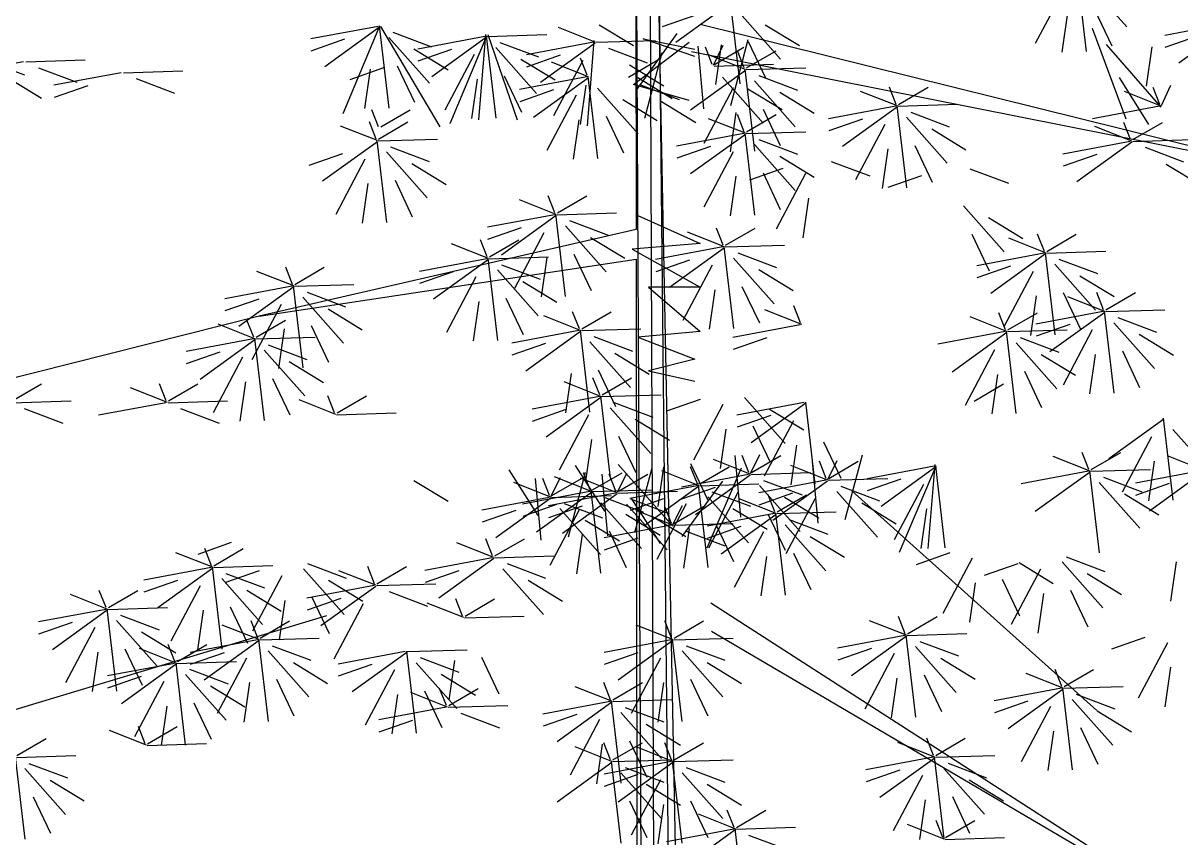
# Model space of a CAD drawing. Header units: metres. Extents: x 563124 to 573994, y 2062953 to 2068466.
# Drawn here: x 569040.077 to 569044.029, y 2065873.247 to 2065876.028 of the extents above; entities that cross this region are included whole.
import ezdxf

# ---------------------------------------------------------------- set-up
doc = ezdxf.new("R2010")
doc.units = ezdxf.units.M
for name, color, linetype in [('1-CAY XANH', 7, 'CONTINUOUS'), ('ghichieudai', 7, 'CONTINUOUS'), ('MATCATDUONG', 8, 'CONTINUOUS')]:
    doc.layers.add(name, color=color, linetype=linetype)

# ---------------------------------------------------------------- blocks, each defined once
blk = doc.blocks.new('ca')
at = {"layer": '1-CAY XANH', "color": 17}
for p, q in [((0.641, 64.954), (-0.644, 0.027)), ((0.305, 0.047), (0.641, 64.954)), ((0.405, 63.355), (-0.261, 0)), ((0.405, 62.413), (0.148, 0)), ((-0.437, 42.057), (-9.371, 39.844)), ((-0.307, 41.643), (-9.371, 39.844)), ((0.531, 38.946), (6.253, 37.629)), ((0.531, 38.493), (0.505, 0.027)), ((6.253, 37.629), (0.531, 38.493)), ((6.253, 37.629), (11.093, 36.41)), ((-0.601, 33.28), (-8.244, 28.361)), ((15.237, 30.075), (5.227, 33.087)), ((-8.244, 28.361), (-0.61, 32.847))]:
    blk.add_line(p, q, dxfattribs=at)
at = {"layer": '1-CAY XANH', "color": 3}
for p, q in [((0.545, 45.484), (0.531, 38.946)), ((-6.296, 41.642), (-6.151, 42.889)), ((-6.293, 42.713), (-6.91, 42.017)), ((-5.965, 42.605), (-5.521, 41.764)), ((-1.044, 41.154), (-0.898, 42.401)), ((-0.901, 42.381), (-0.07, 41.781)), ((-6.421, 42.284), (-6.683, 41.731)), ((-6.01, 42.233), (-5.924, 41.634)), ((-1.04, 42.225), (-1.657, 41.529)), ((-0.37, 42.196), (0.141, 42.018)), ((-8.528, 42.068), (-7.697, 41.468)), ((-8.504, 42.081), (-7.484, 41.889)), ((-6.9, 40.616), (-6.39, 41.991)), ((-1.422, 42.05), (-1.942, 41.733)), ((1.094, 42.05), (0.574, 41.733)), ((1.155, 41.787), (1.714, 42.009)), ((4.414, 42.026), (3.511, 40.501)), ((4.282, 40.787), (4.428, 42.034)), ((4.425, 42.03), (4.983, 40.698)), ((4.425, 42.014), (5.256, 41.414)), ((4.449, 42.026), (5.469, 41.834)), ((-7.997, 41.883), (-7.487, 41.706)), ((-0.905, 40.825), (-1.167, 41.825)), ((-0.354, 41.567), (0.428, 41.834)), ((-0.354, 41.674), (0.428, 41.83)), ((0.529, 41.06), (-0.088, 41.917)), ((1.144, 41.784), (0.241, 41.812)), ((1.174, 41.811), (1.276, 40.519)), ((2.791, 41.874), (1.888, 41.901)), ((2.784, 41.901), (2.338, 40.608)), ((2.659, 40.635), (2.805, 41.881)), ((2.802, 41.877), (3.361, 40.546)), ((2.802, 41.862), (3.634, 41.261)), ((2.821, 41.901), (2.923, 40.608)), ((2.827, 41.874), (3.846, 41.682)), ((4.223, 41.936), (3.637, 41.716)), ((4.285, 41.858), (3.668, 41.162)), ((4.956, 41.829), (5.467, 41.651)), ((-7.432, 40.801), (-6.6, 41.753)), ((-7.288, 41.717), (-7.202, 41.118)), ((-1.142, 41.396), (-1.589, 41.656)), ((-1.168, 41.796), (-1.43, 41.243)), ((-1.105, 41.396), (-1.003, 41.656)), ((-0.656, 41.449), (-1.102, 41.71)), ((-0.78, 41.736), (-0.635, 41.43)), ((-0.757, 41.745), (-0.672, 41.146)), ((-0.619, 41.449), (-0.517, 41.71)), ((-0.494, 40.774), (-0.408, 41.727)), ((0.572, 41.144), (-0.272, 41.784)), ((0.402, 40.631), (0.139, 41.631)), ((0.954, 41.694), (0.368, 41.474)), ((1.155, 41.772), (1.987, 41.172)), ((1.179, 41.784), (2.199, 41.592)), ((2.601, 41.783), (2.015, 41.563)), ((2.663, 41.705), (2.046, 41.009)), ((3.334, 41.676), (3.844, 41.499)), ((3.904, 41.683), (3.384, 41.366)), ((-0.649, 41.422), (-1.551, 41.45)), ((-1.124, 41.372), (-0.566, 41.593)), ((0.651, 41.256), (0.204, 41.516)), ((1.258, 41.261), (1.816, 41.483)), ((1.277, 41.285), (1.379, 41.545)), ((1.344, 41.508), (1.788, 40.667)), ((1.687, 41.587), (2.197, 41.409)), ((2.282, 41.53), (1.761, 41.213)), ((2.991, 41.598), (3.435, 40.756)), ((9.793, 41.489), (8.89, 41.516)), ((10.396, 41.508), (9.811, 41.288)), ((9.828, 41.489), (10.848, 41.297)), ((-1.135, 41.369), (-2.038, 41.396)), ((-1.326, 41.278), (-1.912, 41.058)), ((-1.267, 40.13), (-1.121, 41.376)), ((-1.124, 41.357), (-0.293, 40.756)), ((0.634, 41.44), (0.114, 41.124)), ((2.535, 41.277), (2.273, 40.723)), ((4.158, 41.429), (3.896, 40.876)), ((4.368, 41.395), (4.879, 41.217)), ((4.568, 41.378), (4.654, 40.778)), ((8.312, 41.323), (7.409, 41.351)), ((8.347, 41.323), (9.367, 41.132)), ((9.602, 41.398), (9.017, 41.178)), ((-7.575, 41.127), (-7.429, 40.821)), ((-7.413, 40.84), (-7.311, 41.1)), ((-7.244, 40.537), (-6.799, 41.248)), ((-3.447, 40.842), (-3.894, 41.102)), ((-3.41, 40.842), (-3.308, 41.102)), ((-1.264, 41.2), (-1.881, 40.504)), ((-0.777, 41.254), (-1.394, 40.558)), ((-0.272, 40.899), (0.572, 41.144)), ((0.467, 41.138), (-0.119, 40.918)), ((0.506, 41.249), (-0.014, 40.932)), ((1.115, 40.019), (1.261, 41.265)), ((1.258, 41.246), (2.089, 40.645)), ((1.282, 41.258), (2.302, 41.066)), ((1.299, 41.136), (1.385, 40.536)), ((2.946, 41.225), (3.032, 40.626)), ((8.121, 41.233), (7.535, 41.013)), ((8.854, 41.126), (9.364, 40.948)), ((10.077, 41.255), (9.557, 40.938)), ((-7.432, 40.817), (-6.874, 41.038)), ((-3.429, 40.818), (-2.871, 41.039)), ((-1.645, 41.025), (-2.165, 40.708)), ((-1.158, 41.079), (-1.679, 40.762)), ((-0.936, 41.093), (-0.491, 40.251)), ((1.118, 41.089), (0.501, 40.393)), ((1.446, 40.982), (1.891, 40.14)), ((1.789, 41.061), (2.3, 40.883)), ((-7.408, 40.813), (-6.388, 40.621)), ((-3.44, 40.815), (-4.343, 40.843)), ((-3.572, 39.576), (-3.427, 40.822)), ((-3.429, 40.803), (-2.598, 40.202)), ((-3.405, 40.815), (-2.385, 40.623)), ((-1.391, 40.772), (-1.653, 40.218)), ((0.148, 40.885), (-0.372, 40.568)), ((0.737, 40.914), (0.217, 40.598)), ((4.407, 40.501), (3.96, 40.761)), ((4.444, 40.501), (4.546, 40.761)), ((-3.631, 40.725), (-4.217, 40.504)), ((-3.569, 40.646), (-4.186, 39.95)), ((-2.898, 40.618), (-2.388, 40.44)), ((-1.142, 40.426), (-1.589, 40.687)), ((-1.124, 40.403), (-0.566, 40.624)), ((-1.105, 40.426), (-1.003, 40.687)), ((-0.981, 40.72), (-0.895, 40.121)), ((0.991, 40.661), (0.728, 40.107)), ((1.401, 40.609), (1.487, 40.01)), ((4.441, 40.316), (3.995, 40.576)), ((4.478, 40.316), (4.58, 40.576)), ((-7.003, 40.308), (-7.449, 40.568)), ((-6.985, 40.284), (-6.427, 40.505)), ((-6.966, 40.308), (-6.864, 40.568)), ((-3.95, 40.471), (-4.47, 40.154)), ((-3.241, 40.539), (-2.796, 39.697)), ((-1.135, 40.399), (-2.038, 40.427)), ((-1.267, 39.16), (-1.121, 40.407)), ((-1.1, 40.399), (-0.08, 40.207)), ((4.459, 40.292), (5.018, 40.513)), ((-6.996, 40.281), (-7.899, 40.309)), ((-6.985, 40.269), (-6.154, 39.668)), ((-6.961, 40.281), (-5.941, 40.089)), ((-1.326, 40.309), (-1.912, 40.089)), ((-1.264, 40.231), (-1.881, 39.535)), ((-1.124, 40.387), (-0.293, 39.787)), ((4.448, 40.288), (3.545, 40.316)), ((4.316, 39.049), (4.462, 40.296)), ((4.459, 40.276), (5.291, 39.676)), ((-7.187, 40.191), (-7.772, 39.97)), ((-6.454, 40.084), (-5.943, 39.906)), ((-3.696, 40.218), (-3.959, 39.664)), ((-3.286, 40.166), (-3.2, 39.567)), ((-1.645, 40.056), (-2.165, 39.739)), ((-0.936, 40.123), (-0.491, 39.282)), ((-0.593, 40.202), (-0.082, 40.024)), ((4.258, 40.198), (3.672, 39.978)), ((4.32, 40.12), (3.703, 39.424)), ((4.991, 40.091), (5.501, 39.913)), ((-7.506, 39.937), (-8.026, 39.62)), ((-2.427, 39.977), (-3.013, 39.756)), ((-1.694, 39.87), (-1.184, 39.692)), ((3.938, 39.945), (3.418, 39.628)), ((4.648, 40.012), (5.092, 39.171)), ((-4.527, 39.866), (-5.113, 39.646)), ((-3.794, 39.759), (-3.284, 39.581)), ((-2.037, 39.791), (-1.592, 38.949)), ((-1.391, 39.802), (-1.653, 39.249)), ((-0.981, 39.751), (-0.895, 39.151)), ((4.192, 39.691), (3.93, 39.138)), ((4.603, 39.64), (4.689, 39.041)), ((-2.082, 39.419), (-1.996, 38.819)), ((1.729, 39.195), (1.283, 39.456)), ((1.747, 39.172), (2.305, 39.393)), ((1.766, 39.195), (1.868, 39.456)), ((-4.432, 39.301), (-5.049, 38.605)), ((1.736, 39.168), (0.833, 39.196)), ((1.604, 37.929), (1.75, 39.176)), ((1.771, 39.168), (2.791, 38.977)), ((-4.813, 39.126), (-5.333, 38.809)), ((0.51, 39.157), (-0.437, 38.734)), ((1.546, 39.078), (0.96, 38.858)), ((1.608, 39), (0.991, 38.304)), ((1.747, 39.156), (2.578, 38.556)), ((-5.696, 38.612), (-6.143, 38.872)), ((-5.659, 38.612), (-5.557, 38.872)), ((-4.559, 38.872), (-4.822, 38.319)), ((-0.823, 38.706), (-1.27, 38.966)), ((-0.805, 38.682), (-0.247, 38.903)), ((-0.787, 38.706), (-0.684, 38.966)), ((1.226, 38.825), (0.706, 38.508)), ((1.935, 38.892), (2.38, 38.051)), ((2.278, 38.971), (2.789, 38.793)), ((-5.678, 38.588), (-5.12, 38.81)), ((-0.817, 38.679), (-1.719, 38.706)), ((-0.948, 37.44), (-0.803, 38.686)), ((-0.805, 38.667), (0.026, 38.066)), ((-0.781, 38.679), (0.239, 38.487)), ((-0.437, 38.734), (0.593, 38.645)), ((0.593, 38.645), (-0.437, 38.067)), ((2.758, 38.528), (2.312, 38.788)), ((2.776, 38.504), (3.335, 38.725)), ((2.795, 38.528), (2.897, 38.788)), ((-5.689, 38.585), (-6.592, 38.613)), ((-5.88, 38.495), (-6.466, 38.275)), ((-5.821, 37.346), (-5.675, 38.592)), ((-5.678, 38.573), (-4.847, 37.972)), ((-5.654, 38.585), (-4.634, 38.393)), ((-1.007, 38.588), (-1.593, 38.368)), ((-0.945, 38.51), (-1.562, 37.814)), ((-0.274, 38.481), (0.236, 38.304)), ((1.48, 38.571), (1.218, 38.018)), ((2.765, 38.5), (1.862, 38.528)), ((1.891, 38.52), (1.977, 37.921)), ((2.633, 37.261), (2.779, 38.508)), ((2.776, 38.488), (3.608, 37.888)), ((2.8, 38.5), (3.82, 38.309)), ((-5.818, 38.416), (-6.435, 37.72)), ((-5.49, 38.309), (-5.045, 37.467)), ((-5.147, 38.388), (-4.636, 38.21)), ((-1.326, 38.335), (-1.846, 38.018)), ((-0.617, 38.402), (-0.172, 37.561)), ((2.575, 38.41), (1.989, 38.19)), ((2.637, 38.332), (2.02, 37.636)), ((3.308, 38.303), (3.818, 38.125)), ((5.711, 38.111), (5.265, 38.371)), ((5.729, 38.087), (6.287, 38.308)), ((5.748, 38.111), (5.85, 38.371)), ((-6.199, 38.241), (-6.719, 37.925)), ((2.255, 38.157), (1.735, 37.84)), ((2.965, 38.224), (3.409, 37.383)), ((5.718, 38.084), (4.815, 38.111)), ((-6.593, 37.726), (-7.039, 37.986)), ((-6.556, 37.726), (-6.454, 37.986)), ((-5.945, 37.988), (-6.207, 37.434)), ((-5.535, 37.937), (-5.449, 37.337)), ((-1.072, 38.081), (-1.335, 37.528)), ((-0.662, 38.03), (-0.576, 37.431)), ((0.346, 38.067), (-0.437, 37.399)), ((-0.437, 38.067), (0.346, 38.067)), ((5.527, 37.993), (4.942, 37.773)), ((5.586, 36.845), (5.732, 38.091)), ((5.729, 38.072), (6.56, 37.471)), ((5.753, 38.084), (6.773, 37.892)), ((-6.575, 37.702), (-6.016, 37.923)), ((-1.96, 37.526), (-1.858, 37.786)), ((2.509, 37.903), (2.247, 37.35)), ((2.92, 37.852), (3.006, 37.253)), ((5.59, 37.915), (4.973, 37.219)), ((5.917, 37.808), (6.362, 36.966)), ((6.26, 37.886), (6.771, 37.709)), ((-6.586, 37.699), (-7.489, 37.726)), ((-6.776, 37.608), (-7.362, 37.388)), ((-6.718, 36.46), (-6.572, 37.706)), ((-6.575, 37.687), (-5.743, 37.086)), ((-6.551, 37.699), (-5.531, 37.507)), ((-5.107, 37.421), (-5.554, 37.681)), ((-5.089, 37.397), (-4.531, 37.619)), ((-5.07, 37.421), (-4.968, 37.681)), ((-1.979, 37.502), (-1.42, 37.723)), ((1.359, 37.437), (0.912, 37.697)), ((1.377, 37.413), (1.935, 37.634)), ((1.395, 37.437), (1.497, 37.697)), ((5.208, 37.74), (4.688, 37.423)), ((-6.714, 37.53), (-7.331, 36.834)), ((-6.386, 37.423), (-5.942, 36.581)), ((-6.043, 37.501), (-5.533, 37.324)), ((-5.1, 37.394), (-6.003, 37.422)), ((-1.955, 37.499), (-0.935, 37.307)), ((1.365, 37.41), (0.463, 37.438)), ((1.234, 36.171), (1.379, 37.417)), ((1.401, 37.41), (2.421, 37.218)), ((5.462, 37.486), (5.2, 36.933)), ((6.299, 37.31), (5.852, 37.57)), ((5.873, 37.435), (5.958, 36.836)), ((6.317, 37.286), (6.875, 37.507)), ((6.336, 37.31), (6.438, 37.57)), ((-7.096, 37.355), (-7.616, 37.038)), ((-5.291, 37.304), (-5.877, 37.084)), ((-5.232, 36.155), (-5.086, 37.401)), ((-5.089, 37.382), (-4.258, 36.781)), ((-5.065, 37.394), (-4.045, 37.202)), ((-1.447, 37.302), (-0.937, 37.124)), ((-0.437, 37.399), (0.51, 37.31)), ((0.51, 37.31), (-0.354, 36.976)), ((1.175, 37.32), (0.589, 37.099)), ((1.237, 37.241), (0.62, 36.545)), ((1.377, 37.398), (2.208, 36.797)), ((6.306, 37.283), (5.403, 37.31)), ((6.174, 36.044), (6.32, 37.29)), ((6.317, 37.271), (7.148, 36.67)), ((6.341, 37.283), (7.361, 37.091)), ((-6.842, 37.102), (-7.104, 36.548)), ((-5.229, 37.225), (-5.846, 36.529)), ((-4.901, 37.118), (-4.456, 36.276)), ((0.856, 37.066), (0.336, 36.749)), ((1.908, 37.213), (2.418, 37.035)), ((6.115, 37.192), (5.529, 36.972)), ((6.177, 37.114), (5.56, 36.418)), ((6.848, 37.085), (7.359, 36.908)), ((-6.431, 37.05), (-6.345, 36.451)), ((-5.61, 37.05), (-6.13, 36.734)), ((-0.354, 36.976), (0.346, 36.798)), ((5.796, 36.939), (5.276, 36.622)), ((6.505, 37.007), (6.95, 36.165)), ((-5.356, 36.797), (-5.618, 36.243)), ((-4.946, 36.746), (-4.86, 36.146)), ((0.346, 36.798), (-0.354, 36.642)), ((1.109, 36.813), (0.847, 36.259)), ((1.52, 36.761), (1.606, 36.162)), ((-4.595, 36.341), (-5.041, 36.601)), ((1.05, 36.435), (0.603, 36.695)), ((1.068, 36.411), (1.626, 36.633)), ((1.087, 36.435), (1.189, 36.695)), ((6.05, 36.686), (5.788, 36.132)), ((6.46, 36.634), (6.546, 36.035)), ((7.627, 36.343), (7.181, 36.604)), ((7.645, 36.32), (8.204, 36.541)), ((7.664, 36.343), (7.766, 36.604)), ((10.002, 36.343), (9.556, 36.604)), ((-1.109, 36.395), (-1.726, 35.699)), ((-0.439, 36.367), (0.072, 36.189)), ((1.057, 36.408), (0.154, 36.436)), ((0.925, 35.169), (1.071, 36.415)), ((1.068, 36.396), (1.899, 35.795)), ((1.092, 36.408), (2.112, 36.216)), ((5.071, 36.161), (4.624, 36.421)), ((5.089, 36.137), (5.647, 36.358)), ((5.108, 36.161), (5.21, 36.421)), ((-2.183, 35.08), (-2.038, 36.326)), ((-2.04, 36.307), (-1.209, 35.706)), ((-2.016, 36.319), (-0.996, 36.127)), ((-1.491, 36.22), (-2.011, 35.904)), ((-0.782, 36.288), (-0.337, 35.446)), ((0.866, 36.318), (0.28, 36.098)), ((0.928, 36.24), (0.311, 35.544)), ((1.599, 36.211), (2.11, 36.033)), ((7.634, 36.316), (6.731, 36.344)), ((7.444, 36.226), (6.858, 36.006)), ((7.669, 36.316), (8.689, 36.125)), ((10.009, 36.316), (9.106, 36.344)), ((9.819, 36.226), (9.233, 36.006)), ((-7.613, 34.838), (-7.467, 36.084)), ((-7.47, 36.065), (-6.639, 35.464)), ((-1.852, 36.043), (-1.407, 35.202)), ((-1.509, 36.122), (-0.999, 35.944)), ((0.547, 36.064), (0.027, 35.748)), ((1.256, 36.132), (1.701, 35.291)), ((5.078, 36.134), (4.175, 36.162)), ((-7.609, 35.908), (-8.226, 35.213)), ((-1.237, 35.967), (-1.499, 35.413)), ((-0.827, 35.916), (-0.741, 35.316)), ((-7.282, 35.801), (-6.837, 34.96)), ((-2.308, 35.722), (-2.57, 35.169)), ((-1.897, 35.671), (-1.811, 35.071)), ((0.801, 35.811), (0.538, 35.258)), ((1.211, 35.76), (1.297, 35.16)), ((-8.084, 35.289), (-7.526, 35.511)), ((-6.371, 35.303), (-6.817, 35.563)), ((-6.353, 35.279), (-5.794, 35.501)), ((-6.334, 35.303), (-6.232, 35.563)), ((-2.637, 34.542), (-2.899, 35.523)), ((-1.214, 35.255), (-1.661, 35.516)), ((-1.339, 35.524), (-1.194, 35.236)), ((-1.178, 35.255), (-1.076, 35.516)), ((-1.053, 34.58), (-0.967, 35.515)), ((-7.326, 35.429), (-7.241, 34.829)), ((-6.364, 35.276), (-7.267, 35.304)), ((-4.156, 34.114), (-4.011, 35.36)), ((-4.013, 35.356), (-3.455, 34.043)), ((-4.013, 35.341), (-3.182, 34.74)), ((-3.995, 35.38), (-3.893, 34.106)), ((-3.989, 35.353), (-2.969, 35.161)), ((-2.388, 35.166), (-2.834, 35.427)), ((-2.513, 35.435), (-2.367, 35.147)), ((-2.37, 35.143), (-1.812, 35.364)), ((-2.351, 35.166), (-2.249, 35.427)), ((-2.226, 34.491), (-2.14, 35.426)), ((-1.197, 35.232), (-0.638, 35.453)), ((-0.544, 34.113), (-1.064, 35.33)), ((-0.432, 35.083), (-0.879, 35.343)), ((-0.29, 35.394), (-0.552, 34.84)), ((-0.395, 35.083), (-0.293, 35.343)), ((-0.023, 34.444), (0.808, 35.378)), ((0.12, 35.342), (0.206, 34.743)), ((0.554, 34.349), (0.291, 35.33)), ((1.009, 34.67), (1.454, 35.363)), ((-8.084, 35.274), (-7.253, 34.673)), ((-8.06, 35.286), (-7.04, 35.094)), ((-6.554, 35.186), (-7.14, 34.966)), ((-6.496, 34.037), (-6.35, 35.284)), ((-6.353, 35.264), (-5.521, 34.664)), ((-6.329, 35.276), (-5.309, 35.084)), ((-3.482, 35.156), (-2.972, 34.978)), ((-2.381, 35.139), (-3.284, 35.167)), ((-2.37, 35.127), (-1.538, 34.527)), ((-2.346, 35.139), (-1.326, 34.947)), ((-1.208, 35.228), (-2.11, 35.256)), ((-1.398, 35.138), (-1.984, 34.918)), ((-1.197, 35.216), (-0.365, 34.616)), ((-1.172, 35.228), (-0.152, 35.037)), ((-0.163, 34.288), (-0.78, 35.126)), ((-0.414, 35.059), (0.144, 35.281)), ((0.803, 34.973), (0.356, 35.233)), ((0.678, 35.241), (0.824, 34.953)), ((1.194, 34.994), (0.747, 35.254)), ((0.821, 34.949), (1.379, 35.171)), ((0.84, 34.973), (0.942, 35.233)), ((0.964, 34.298), (1.05, 35.233)), ((1.212, 34.97), (1.77, 35.192)), ((1.231, 34.994), (1.333, 35.254)), ((1.562, 34.282), (1.3, 35.263)), ((1.811, 34.906), (1.365, 35.167)), ((1.686, 35.175), (1.832, 34.887)), ((1.848, 34.906), (1.95, 35.167)), ((1.973, 34.231), (2.059, 35.166)), ((2.018, 34.603), (2.462, 35.296)), ((3.906, 35.138), (3.386, 34.821)), ((-7.553, 35.089), (-7.042, 34.911)), ((-6.492, 35.108), (-7.109, 34.412)), ((-2.738, 34.98), (-6.453, 31.647)), ((-3.825, 35.077), (-3.38, 34.235)), ((-2.571, 35.049), (-3.157, 34.829)), ((-2.509, 34.971), (-3.126, 34.275)), ((-1.336, 35.06), (-1.953, 34.364)), ((-0.425, 35.056), (-1.328, 35.084)), ((-0.616, 34.966), (-1.202, 34.745)), ((-1.008, 34.952), (-0.563, 34.111)), ((-0.665, 35.031), (-0.155, 34.853)), ((-0.557, 33.817), (-0.411, 35.063)), ((-0.414, 35.044), (0.417, 34.443)), ((-0.39, 35.056), (0.63, 34.864)), ((0.81, 34.946), (-0.093, 34.974)), ((1.201, 34.967), (0.298, 34.995)), ((1.069, 33.728), (1.215, 34.974)), ((1.212, 34.955), (2.043, 34.354)), ((1.236, 34.967), (2.256, 34.775)), ((1.829, 34.883), (2.388, 35.104)), ((-6.874, 34.932), (-7.394, 34.616)), ((-2.891, 34.796), (-3.411, 34.479)), ((-1.717, 34.885), (-2.237, 34.568)), ((-2.182, 34.863), (-1.737, 34.022)), ((-1.606, 34.66), (-2.052, 34.92)), ((-1.838, 34.942), (-1.328, 34.764)), ((-1.588, 34.636), (-1.029, 34.858)), ((-1.569, 34.66), (-1.467, 34.92)), ((-0.554, 34.887), (-1.171, 34.191)), ((-0.226, 34.78), (0.219, 33.938)), ((0.619, 34.856), (0.033, 34.636)), ((0.681, 34.777), (0.064, 34.082)), ((0.117, 34.859), (0.627, 34.681)), ((0.165, 34.18), (0.61, 34.873)), ((1.01, 34.877), (0.424, 34.656)), ((1.072, 34.798), (0.455, 34.102)), ((0.821, 34.934), (1.652, 34.333)), ((0.845, 34.946), (1.865, 34.754)), ((1.818, 34.879), (0.915, 34.907)), ((1.628, 34.789), (1.042, 34.569)), ((1.829, 34.867), (2.661, 34.267)), ((1.854, 34.879), (2.873, 34.687)), ((-3.87, 34.705), (-3.784, 34.105)), ((-1.599, 34.633), (-2.502, 34.661)), ((-1.731, 33.394), (-1.585, 34.64)), ((-1.464, 34.631), (-1.726, 34.078)), ((-1.588, 34.621), (-0.756, 34.02)), ((-1.563, 34.633), (-0.544, 34.441)), ((-0.935, 34.712), (-1.455, 34.396)), ((-0.041, 34.483), (-0.488, 34.744)), ((0.3, 34.602), (-0.22, 34.286)), ((-0.166, 34.752), (-0.02, 34.464)), ((-0.023, 34.46), (0.535, 34.681)), ((-0.004, 34.483), (0.098, 34.744)), ((0.691, 34.623), (0.171, 34.307)), ((1.69, 34.711), (1.073, 34.015)), ((1.352, 34.749), (1.863, 34.571)), ((1.4, 34.691), (1.845, 33.849)), ((1.743, 34.77), (2.254, 34.592)), ((2.361, 34.682), (2.871, 34.504)), ((-1.789, 34.543), (-2.375, 34.323)), ((-1.727, 34.464), (-2.344, 33.768)), ((-1.056, 34.436), (-0.546, 34.258)), ((-0.681, 34.459), (-0.944, 33.905)), ((-0.034, 34.456), (-0.937, 34.484)), ((0.001, 34.456), (1.021, 34.265)), ((1.309, 34.536), (0.788, 34.219)), ((-2.108, 34.289), (-2.629, 33.973)), ((-1.399, 34.357), (-0.955, 33.515)), ((-0.225, 34.366), (-0.811, 34.146)), ((-0.271, 34.408), (-0.185, 33.808)), ((0.508, 34.259), (1.019, 34.081)), ((0.945, 34.37), (0.683, 33.816)), ((1.355, 34.318), (1.441, 33.719)), ((2.676, 33.992), (2.23, 34.252)), ((2.713, 33.992), (2.815, 34.252)), ((2.694, 33.969), (3.252, 34.19)), ((6.94, 33.843), (6.494, 34.103)), ((6.675, 34.193), (7.185, 34.015)), ((6.977, 33.843), (7.079, 34.103)), ((-7.656, 33.904), (-7.57, 33.304)), ((-5.99, 33.979), (-6.576, 33.758)), ((-5.928, 33.9), (-6.545, 33.204)), ((-4.566, 33.958), (-4.121, 33.117)), ((-4.223, 34.037), (-3.712, 33.859)), ((-1.855, 34.036), (-2.117, 33.482)), ((-1.444, 33.985), (-1.358, 33.385)), ((2.683, 33.965), (1.78, 33.993)), ((2.694, 33.953), (3.525, 33.353)), ((2.718, 33.965), (3.738, 33.773)), ((6.958, 33.82), (7.517, 34.041)), ((-6.31, 33.725), (-6.83, 33.409)), ((-5.275, 33.89), (-5.795, 33.574)), ((-5.6, 33.793), (-5.156, 32.951)), ((-5.257, 33.872), (-4.747, 33.694)), ((2.492, 33.875), (1.907, 33.655)), ((2.555, 33.797), (1.938, 33.101)), ((3.225, 33.768), (3.736, 33.59)), ((4.467, 33.569), (4.02, 33.829)), ((4.485, 33.546), (5.043, 33.767)), ((4.504, 33.569), (4.606, 33.829)), ((5.518, 33.875), (4.932, 33.655)), ((5.58, 33.797), (4.963, 33.101)), ((6.947, 33.816), (6.044, 33.844)), ((6.757, 33.726), (6.171, 33.506)), ((6.251, 33.768), (6.762, 33.59)), ((6.815, 32.577), (6.961, 33.824)), ((6.958, 33.804), (7.79, 33.204)), ((6.983, 33.816), (8.003, 33.624)), ((-5.021, 33.637), (-5.283, 33.084)), ((-4.611, 33.586), (-4.525, 32.986)), ((2.173, 33.622), (1.653, 33.305)), ((4.474, 33.542), (3.571, 33.57)), ((5.199, 33.622), (4.679, 33.305)), ((5.908, 33.689), (6.353, 32.848)), ((6.819, 33.648), (6.202, 32.952)), ((7.49, 33.619), (8, 33.441)), ((-6.056, 33.472), (-6.318, 32.918)), ((-5.645, 33.42), (-5.559, 32.821)), ((4.283, 33.452), (3.697, 33.232)), ((4.485, 33.53), (5.316, 32.93)), ((4.509, 33.542), (5.529, 33.35)), ((6.438, 33.472), (5.917, 33.156)), ((7.147, 33.54), (7.591, 32.699)), ((8.539, 33.208), (8.093, 33.469)), ((8.557, 33.185), (9.116, 33.406)), ((8.576, 33.208), (8.678, 33.469)), ((3.129, 33.08), (2.682, 33.34)), ((3.147, 33.056), (3.705, 33.277)), ((3.166, 33.08), (3.268, 33.34)), ((4.673, 33.266), (5.118, 32.425)), ((5.016, 33.345), (5.527, 33.167)), ((5.453, 33.368), (5.191, 32.815)), ((5.863, 33.317), (5.949, 32.717)), ((6.691, 33.219), (6.429, 32.666)), ((8.546, 33.181), (7.643, 33.209)), ((-3.585, 32.812), (-4.031, 33.072)), ((-3.548, 32.812), (-3.446, 33.072)), ((3.136, 33.052), (2.233, 33.08)), ((7.102, 33.168), (7.188, 32.568)), ((8.356, 33.091), (7.77, 32.871)), ((8.414, 31.942), (8.56, 33.189)), ((8.557, 33.169), (9.389, 32.569)), ((8.581, 33.181), (9.601, 32.99)), ((-3.567, 32.788), (-3.008, 33.009)), ((-0.041, 32.746), (-0.488, 33.006)), ((-0.023, 32.722), (0.535, 32.943)), ((-0.004, 32.746), (0.098, 33.006)), ((6.237, 32.746), (5.791, 33.006)), ((6.255, 32.722), (6.813, 32.943)), ((6.274, 32.746), (6.376, 33.006)), ((8.418, 33.013), (7.801, 32.317)), ((8.746, 32.905), (9.19, 32.064)), ((9.089, 32.984), (9.599, 32.806)), ((-7.529, 32.674), (-7.084, 31.833)), ((-7.185, 32.753), (-6.675, 32.575)), ((-3.578, 32.785), (-4.481, 32.813)), ((-3.768, 32.695), (-4.354, 32.474)), ((-3.71, 31.546), (-3.564, 32.792)), ((-3.567, 32.773), (-2.735, 32.172)), ((-3.543, 32.785), (-2.523, 32.593)), ((-0.034, 32.719), (-0.937, 32.746)), ((-0.166, 31.48), (-0.02, 32.726)), ((-0.023, 32.707), (0.808, 32.106)), ((0.001, 32.719), (1.021, 32.527)), ((6.244, 32.719), (5.341, 32.746)), ((6.112, 31.48), (6.258, 32.726)), ((6.255, 32.707), (7.086, 32.106)), ((6.279, 32.719), (7.299, 32.527)), ((8.036, 32.838), (7.516, 32.521)), ((-3.706, 32.616), (-4.323, 31.92)), ((-3.378, 32.509), (-2.934, 31.667)), ((-3.035, 32.588), (-2.525, 32.41)), ((-0.225, 32.628), (-0.811, 32.408)), ((-0.163, 32.55), (-0.78, 31.854)), ((0.508, 32.521), (1.019, 32.344)), ((4, 32.541), (3.097, 32.568)), ((3.868, 31.301), (4.014, 32.548)), ((4.011, 32.528), (4.843, 31.928)), ((4.036, 32.541), (5.055, 32.349)), ((6.054, 32.628), (5.468, 32.408)), ((6.116, 32.55), (5.499, 31.854)), ((6.786, 32.521), (7.297, 32.344)), ((7.493, 32.389), (7.046, 32.65)), ((7.511, 32.366), (8.069, 32.587)), ((7.53, 32.389), (7.632, 32.65)), ((8.29, 32.584), (8.028, 32.031)), ((8.701, 32.533), (8.787, 31.934)), ((-4.088, 32.441), (-4.608, 32.124)), ((-0.544, 32.375), (-1.064, 32.058)), ((0.165, 32.443), (0.61, 31.601)), ((2.88, 32.455), (2.618, 31.902)), ((3.81, 32.45), (3.224, 32.23)), ((3.872, 32.372), (3.255, 31.676)), ((3.29, 32.404), (3.376, 31.805)), ((4.543, 32.343), (5.053, 32.166)), ((5.734, 32.375), (5.214, 32.058)), ((6.443, 32.443), (6.888, 31.601)), ((7.5, 32.362), (6.597, 32.39)), ((7.368, 31.123), (7.514, 32.37)), ((7.511, 32.35), (8.342, 31.75)), ((7.535, 32.362), (8.555, 32.171)), ((-7.573, 32.302), (-7.487, 31.702)), ((-5.96, 32.011), (-6.406, 32.271)), ((-5.942, 31.987), (-5.383, 32.209)), ((-5.923, 32.011), (-5.821, 32.271)), ((-3.834, 32.188), (-4.096, 31.634)), ((3.49, 32.197), (2.97, 31.88)), ((4.2, 32.264), (4.644, 31.423)), ((7.309, 32.272), (6.723, 32.052)), ((7.371, 32.194), (6.754, 31.498)), ((8.042, 32.165), (8.552, 31.987)), ((-5.953, 31.984), (-6.855, 32.012)), ((-6.084, 30.745), (-5.939, 31.991)), ((-5.942, 31.972), (-5.11, 31.371)), ((-5.917, 31.984), (-4.897, 31.792)), ((-3.423, 32.136), (-3.337, 31.537)), ((-0.29, 32.121), (-0.552, 31.568)), ((0.12, 32.07), (0.206, 31.471)), ((0.885, 31.811), (0.439, 32.071)), ((0.903, 31.787), (1.461, 32.008)), ((0.922, 31.811), (1.024, 32.071)), ((3.376, 31.722), (2.929, 31.982)), ((3.413, 31.722), (3.515, 31.982)), ((5.988, 32.121), (5.726, 31.568)), ((6.399, 32.07), (6.485, 31.471)), ((6.99, 32.019), (6.47, 31.702)), ((7.699, 32.086), (8.144, 31.245)), ((-6.143, 31.894), (-6.729, 31.673)), ((-6.081, 31.815), (-6.698, 31.119)), ((0.892, 31.784), (-0.011, 31.812)), ((0.76, 30.545), (0.906, 31.791)), ((3.394, 31.698), (3.952, 31.919)), ((3.744, 31.943), (3.482, 31.39)), ((4.155, 31.892), (4.241, 31.293)), ((-6.462, 31.64), (-6.983, 31.324)), ((-5.753, 31.708), (-5.309, 30.866)), ((-5.41, 31.787), (-4.9, 31.609)), ((0.702, 31.693), (0.116, 31.473)), ((0.764, 31.615), (0.147, 30.919)), ((0.903, 31.772), (1.734, 31.171)), ((0.927, 31.784), (1.947, 31.592)), ((3.383, 31.695), (2.48, 31.722)), ((3.418, 31.695), (4.438, 31.503)), ((7.244, 31.765), (6.981, 31.212)), ((7.654, 31.714), (7.74, 31.115)), ((0.382, 31.44), (-0.138, 31.123)), ((1.091, 31.508), (1.536, 30.666)), ((1.434, 31.586), (1.945, 31.409)), ((3.192, 31.604), (2.606, 31.384)), ((3.925, 31.497), (4.436, 31.32)), ((-6.209, 31.387), (-6.471, 30.833)), ((-5.798, 31.335), (-5.712, 30.736)), ((7.946, 31.143), (7.499, 31.403)), ((7.964, 31.119), (8.522, 31.341)), ((7.982, 31.143), (8.085, 31.403)), ((-4.014, 30.965), (-4.46, 31.225)), ((-3.996, 30.941), (-3.438, 31.163)), ((-3.977, 30.965), (-3.875, 31.225)), ((-0.041, 30.898), (-0.488, 31.158)), ((-0.023, 30.874), (0.535, 31.096)), ((-0.004, 30.898), (0.098, 31.158)), ((0.636, 31.187), (0.374, 30.633)), ((0.885, 30.898), (0.439, 31.158)), ((0.903, 30.874), (1.461, 31.096)), ((0.922, 30.898), (1.024, 31.158)), ((1.047, 31.135), (1.133, 30.536)), ((7.952, 31.116), (7.05, 31.144)), ((9.928, 30.962), (9.482, 31.222)), ((-4.007, 30.938), (-4.91, 30.966)), ((-4.139, 29.699), (-3.993, 30.945)), ((-3.996, 30.926), (-3.165, 30.325)), ((-3.972, 30.938), (-2.952, 30.746)), ((9.935, 30.935), (9.032, 30.963)), ((9.803, 29.696), (9.949, 30.942)), ((-4.198, 30.848), (-4.783, 30.627)), ((-4.135, 30.769), (-4.752, 30.073)), ((-3.465, 30.741), (-2.954, 30.563)), ((-0.034, 30.871), (-0.937, 30.899)), ((-0.225, 30.781), (-0.811, 30.561)), ((-0.166, 29.632), (-0.02, 30.878)), ((-0.023, 30.859), (0.808, 30.258)), ((0.892, 30.871), (-0.011, 30.899)), ((0.001, 30.871), (1.021, 30.679)), ((0.702, 30.781), (0.116, 30.561)), ((0.76, 29.632), (0.906, 30.878)), ((0.903, 30.859), (1.734, 30.258)), ((9.745, 30.845), (9.159, 30.625)), ((9.807, 30.766), (9.19, 30.071)), ((-4.517, 30.594), (-5.037, 30.277)), ((-3.808, 30.662), (-3.363, 29.82)), ((-0.163, 30.702), (-0.78, 30.007)), ((0.764, 30.702), (0.147, 30.007)), ((0.165, 30.595), (0.61, 29.754)), ((0.508, 30.674), (1.019, 30.496)), ((9.425, 30.591), (8.905, 30.275)), ((-0.544, 30.527), (-1.064, 30.211)), ((0.382, 30.527), (-0.138, 30.211)), ((-4.263, 30.341), (-4.525, 29.787)), ((-3.852, 30.289), (-3.767, 29.69)), ((-0.29, 30.274), (-0.552, 29.721)), ((0.12, 30.223), (0.206, 29.623)), ((0.636, 30.274), (0.374, 29.721)), ((9.679, 30.338), (9.417, 29.785)), ((-0.988, 29.874), (-1.435, 30.134)), ((-0.97, 29.85), (-0.412, 30.072)), ((-0.951, 29.874), (-0.849, 30.134)), ((-4.158, 29.718), (-4.605, 29.979)), ((-4.14, 29.695), (-3.582, 29.916)), ((-4.121, 29.718), (-4.019, 29.979)), ((-0.981, 29.847), (-1.884, 29.875)), ((-4.151, 29.691), (-5.054, 29.719)), ((-1.172, 29.757), (-1.758, 29.537)), ((-1.113, 28.608), (-0.967, 29.855)), ((-0.97, 29.835), (-0.139, 29.235)), ((-0.946, 29.847), (0.074, 29.655))]:
    blk.add_line(p, q, dxfattribs=at)

msp = doc.modelspace()

# ---------------------------------------------------------------- wipeouts: each hides what was drawn before it
msp.add_wipeout([(568538.5548, 2065837.1158), (569134.3908, 2065836.3611), (569131.1932, 2065953.8252), (568779.0042, 2065956.6832), (568600.6017, 2065960.3155)]).dxf.layer = 'ghichieudai'

# ---------------------------------------------------------------- next in the draw order: block references
at = {"layer": 'MATCATDUONG', "color": 3, "linetype": 'Continuous', "extrusion": (3.31378e-12, 1.1371e-08, 1), "xscale": -0.2249999999767169, "yscale": 0.2250000000931324, "zscale": 0.2250000000000004}
msp.add_blockref('ca', (569042.2895, 2065866.5613, 0.0235), dxfattribs=at)

doc.saveas('drawing.dxf')
